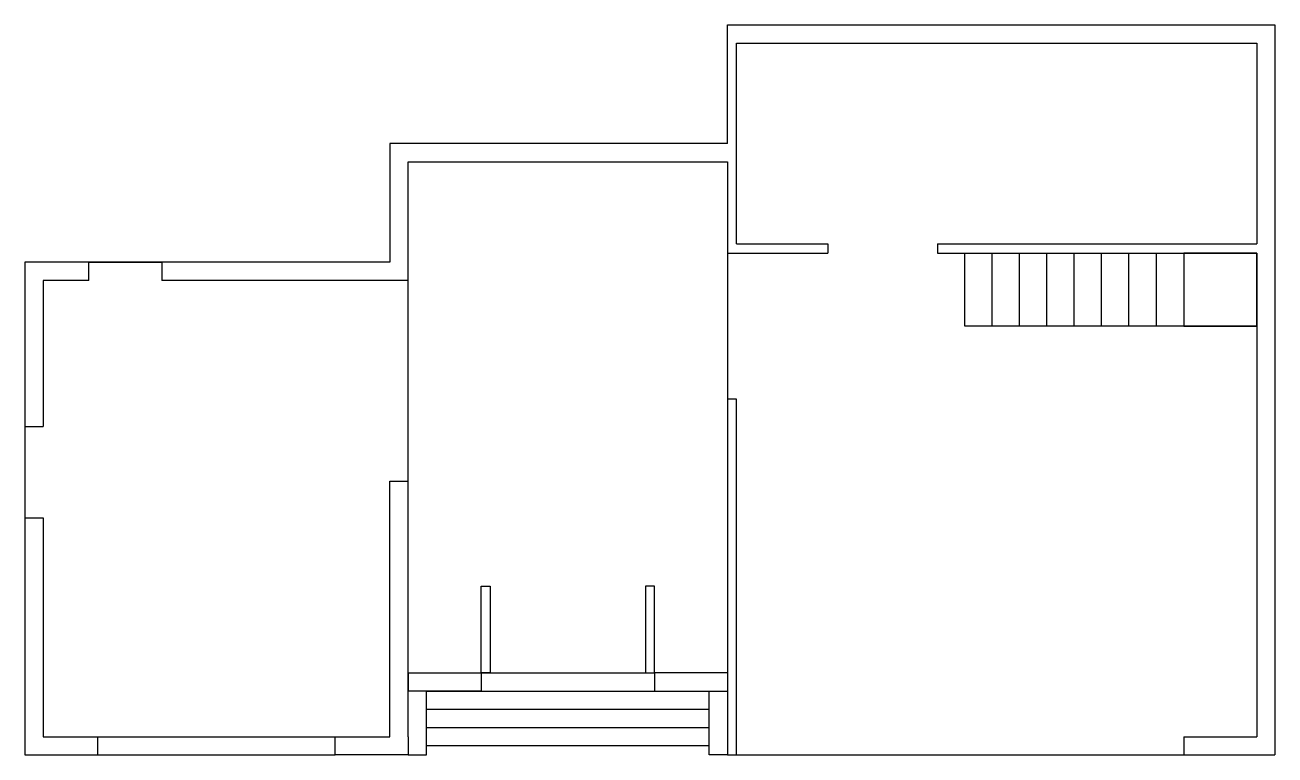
# Model space of a CAD drawing. Header units: millimetres. Extents: x 95 to 232, y 60 to 140.
import ezdxf

# ---------------------------------------------------------------- set-up
doc = ezdxf.new("R2010")
doc.units = ezdxf.units.MM
doc.header["$MEASUREMENT"] = 0
doc.layers.add('templines', color=7, linetype='Continuous')

msp = doc.modelspace()

# ---------------------------------------------------------------- linework, layer by layer
for p, q in [((197.63, 106.67, 1), (197.63, 114.67, 1)), ((197.63, 114.67, 1), (200.63, 114.67, 1)), ((200.63, 106.67, 1), (200.63, 114.67, 1)), ((200.63, 114.67, 1), (203.63, 114.67, 1)), ((203.63, 106.67, 1), (203.63, 114.67, 1)), ((203.63, 114.67, 1), (206.63, 114.67, 1)), ((206.63, 106.67, 1), (206.63, 114.67, 1)), ((206.63, 114.67, 1), (209.63, 114.67, 1)), ((209.63, 106.67, 1), (209.63, 114.67, 1)), ((209.63, 114.67, 1), (212.63, 114.67, 1)), ((212.63, 106.67, 1), (212.63, 114.67, 1)), ((212.63, 114.67, 1), (215.63, 114.67, 1)), ((215.63, 106.67, 1), (215.63, 114.67, 1)), ((215.63, 114.67, 1), (218.63, 114.67, 1)), ((200.63, 106.67, 1), (197.63, 106.67, 1)), ((203.63, 106.67, 1), (200.63, 106.67, 1)), ((206.63, 106.67, 1), (203.63, 106.67, 1)), ((209.63, 106.67, 1), (206.63, 106.67, 1)), ((212.63, 106.67, 1), (209.63, 106.67, 1)), ((215.63, 106.67, 1), (212.63, 106.67, 1)), ((218.63, 106.67, 1), (215.63, 106.67, 1)), ((221.63, 106.67, 19), (221.63, 106.67, 21)), ((221.63, 106.67, 21), (229.63, 106.67, 21)), ((229.63, 106.69, 19), (229.63, 106.67, 19)), ((229.63, 106.67, 21), (229.63, 106.69, 19)), ((144.63, 68.67, 2), (144.63, 78.17, 2)), ((144.63, 78.17, 2), (145.63, 78.17, 2)), ((145.63, 78.17, 2), (145.63, 68.67, 2)), ((163.63, 78.17, 2), (162.63, 78.17, 2)), ((162.63, 78.17, 2), (162.63, 68.67, 2)), ((163.63, 68.67, 2), (163.63, 78.17, 2)), ((145.63, 68.67, 2), (144.63, 68.67, 2)), ((162.63, 68.67, 2), (163.63, 68.67, 2)), ((169.63, 60.67), (138.63, 60.67)), ((102.63, 59.67), (128.63, 59.67))]:
    msp.add_line(p, q)
at = {"extrusion": (-1, 0, 0)}
for p, q in [((218.63, 106.67, 1), (218.63, 114.67, 1)), ((218.63, 114.67, 1), (221.63, 114.67, 1)), ((229.63, 114.67, 1), (221.63, 114.67, 1)), ((221.63, 114.67, 1), (221.63, 106.67, 1)), ((229.63, 106.67, 1), (229.63, 114.67, 1)), ((221.63, 106.67, 1), (218.63, 106.67, 1)), ((221.63, 106.67, 1), (229.63, 106.67, 1)), ((229.63, 106.67, 19), (221.63, 106.67, 19)), ((229.63, 106.67, 19), (229.63, 106.69, 19))]:
    msp.add_line(p, q, dxfattribs=at)
at = {"extrusion": (0, -1, 0)}
msp.add_line((136.63, 68.67), (136.63, 66.67), dxfattribs=at)
at = {"layer": 'templines'}
for p, q in [((171.63, 126.67), (171.63, 139.67)), ((171.63, 139.67), (231.63, 139.67)), ((231.63, 139.67), (231.63, 59.67)), ((172.63, 115.67), (172.63, 137.67)), ((172.63, 137.67), (229.63, 137.67)), ((229.63, 137.67), (229.63, 115.67)), ((171.63, 126.67), (134.63, 126.67)), ((134.63, 126.67), (134.63, 113.67)), ((136.63, 111.67), (136.63, 124.67)), ((136.63, 124.67), (171.63, 124.67)), ((171.63, 124.67), (171.63, 114.67)), ((172.63, 115.67), (182.63, 115.67)), ((182.63, 115.67), (182.63, 114.67)), ((194.63, 115.67), (194.63, 114.67)), ((194.63, 115.67), (229.63, 115.67)), ((171.63, 114.67), (172.63, 114.67)), ((171.63, 114.67), (171.63, 59.67)), ((172.63, 114.67), (182.63, 114.67)), ((194.63, 114.67), (229.63, 114.67)), ((229.63, 114.67), (229.63, 61.67)), ((134.63, 113.67), (94.63, 113.67)), ((94.63, 113.67), (94.63, 95.67)), ((101.63, 111.67), (101.63, 113.67)), ((101.63, 113.67), (109.63, 113.67)), ((109.63, 113.67), (109.63, 111.67)), ((96.63, 111.67), (96.63, 95.67)), ((101.63, 111.67), (96.63, 111.67)), ((136.63, 111.67), (109.63, 111.67)), ((136.63, 61.67), (136.63, 111.67)), ((172.63, 98.67), (171.63, 98.67)), ((172.63, 59.67), (172.63, 98.67)), ((94.63, 95.67), (96.63, 95.67)), ((94.63, 95.67), (94.63, 85.67)), ((134.63, 61.67), (134.63, 89.67)), ((134.63, 89.67), (136.63, 89.67)), ((94.63, 85.67), (96.63, 85.67)), ((94.63, 85.67), (94.63, 59.67)), ((96.63, 85.67), (96.63, 61.67)), ((136.63, 68.67), (144.63, 68.67)), ((144.63, 68.67), (144.63, 66.67)), ((144.63, 68.67), (163.63, 68.67)), ((171.63, 68.67), (163.63, 68.67)), ((163.63, 68.67), (163.63, 66.67)), ((144.63, 66.67), (136.63, 66.67)), ((138.63, 59.67), (138.63, 66.67)), ((138.63, 66.67), (169.63, 66.67)), ((169.63, 59.67), (169.63, 66.67)), ((169.63, 66.67), (171.63, 66.67)), ((138.63, 64.67), (169.63, 64.67)), ((96.63, 61.67), (134.63, 61.67)), ((102.63, 59.67), (102.63, 61.67)), ((128.63, 59.67), (128.63, 61.67)), ((136.63, 61.67), (136.63, 59.67)), ((138.63, 62.67), (169.63, 62.67)), ((221.63, 61.67), (229.63, 61.67)), ((221.63, 61.67), (221.63, 59.67)), ((94.63, 59.67), (102.63, 59.67)), ((136.63, 59.67), (128.63, 59.67)), ((136.63, 59.67), (138.63, 59.67)), ((171.63, 59.67), (169.63, 59.67)), ((171.63, 59.67), (231.63, 59.67))]:
    msp.add_line(p, q, dxfattribs=at)

doc.saveas('drawing.dxf')
